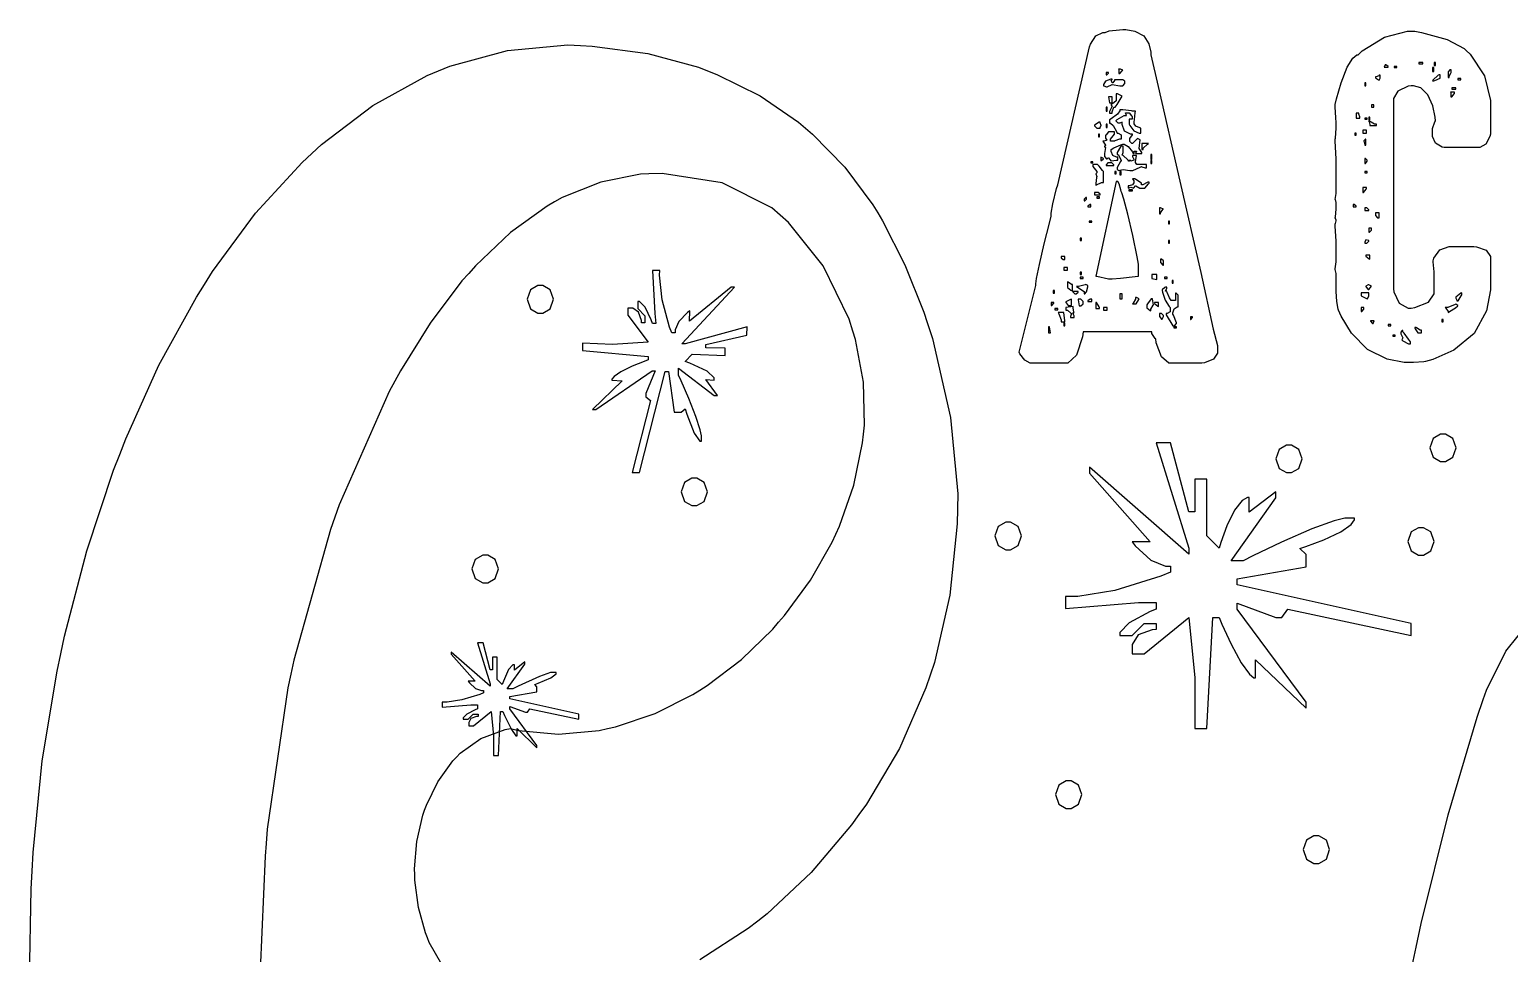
# Model space of a CAD drawing. Extents: x 82 to 273, y 41 to 319.
# Drawn here: x 82.3 to 177.1, y 122.5 to 181.7 of the extents above; entities that cross this region are included whole.
import ezdxf

# ---------------------------------------------------------------- set-up
doc = ezdxf.new("R2010")
doc.units = 0
doc.header["$MEASUREMENT"] = 0

msp = doc.modelspace()

# ---------------------------------------------------------------- linework, layer by layer
at = {"color": 7}
for points in [[(152.33, 181.681), (152.525, 181.681), (153.115, 181.581), (153.677, 181.279), (154.015, 180.774), (154.128, 180.236), (154.128, 180.057), (154.598, 178.036), (156.001, 171.968), (157.333, 166.11), (158.131, 162.482), (158.397, 161.43), (158.397, 161.079), (158.397, 160.947), (158.155, 160.546), (157.576, 160.32), (157.409, 160.302), (155.435, 160.302), (155.277, 160.302), (154.807, 160.695), (154.481, 161.6), (154.446, 161.855), (154.402, 161.873), (154.2, 162.203), (154.2, 162.314), (149.79, 162.314), (149.746, 161.979), (149.365, 160.806), (148.81, 160.302), (148.626, 160.302), (146.509, 160.302), (146.397, 160.302), (146.062, 160.484), (145.749, 160.893), (145.697, 161.007), (146.756, 165.276), (146.756, 165.389), (146.815, 165.728), (146.997, 166.613), (147.306, 167.942), (147.632, 169.278), (147.744, 169.722), (147.744, 169.92), (147.848, 170.516), (148.095, 171.496), (148.167, 171.733), (150.213, 180.586), (150.265, 180.737), (150.614, 181.271), (151.054, 181.504), (151.201, 181.504), (151.201, 181.504), (151.46, 181.592), (152.135, 181.664), (152.33, 181.681)], [(171.061, 181.574), (171.476, 181.504), (173.126, 181.051), (174.21, 180.472), (174.342, 180.34), (174.607, 180.111), (175.515, 178.723), (175.896, 177.131), (175.896, 176.601), (175.896, 174.978), (175.868, 174.837), (175.607, 174.344), (175.215, 174.132), (175.084, 174.132), (172.931, 174.132), (172.807, 174.149), (172.376, 174.396), (172.192, 174.833), (172.192, 174.978), (172.192, 175.19), (172.192, 175.349), (172.34, 175.772), (172.368, 175.824), (172.35, 176.071), (172.209, 176.804), (171.895, 177.509), (171.429, 177.939), (170.968, 178.083), (170.815, 178.083), (170.62, 178.048), (169.959, 177.734), (169.686, 177.254), (169.686, 177.094), (169.686, 165.064), (169.712, 164.862), (170.039, 164.144), (170.62, 163.829), (170.815, 163.829), (171.061, 163.865), (171.926, 164.206), (172.296, 164.744), (172.296, 164.924), (172.296, 166.158), (172.296, 166.158), (172.234, 166.794), (172.226, 166.864), (172.26, 167.024), (172.645, 167.561), (173.257, 167.782), (173.46, 167.782), (174.837, 167.782), (175.014, 167.764), (175.631, 167.539), (175.896, 167.138), (175.896, 167.004), (175.896, 165.453), (175.896, 165.002), (175.636, 163.648), (174.858, 162.203), (173.559, 161.123), (172.204, 160.528), (171.733, 160.408), (171.635, 160.391), (170.966, 160.338), (170.744, 160.338), (170.379, 160.338), (169.284, 160.55), (168.027, 161.181), (166.984, 162.228), (166.322, 163.306), (166.158, 163.689), (166.131, 163.761), (166.048, 164.25), (166.018, 164.888), (166.018, 165.1), (166.018, 165.946), (166.018, 166.044), (165.954, 166.309), (165.946, 166.335), (166.018, 166.794), (166.018, 167.746), (166.018, 168.117), (165.954, 169.087), (165.946, 169.227), (165.964, 169.255), (166.018, 169.42), (166.018, 169.474), (165.946, 169.616), (165.964, 169.688), (166.018, 170.163), (166.018, 170.321), (166.018, 170.532), (166.018, 170.594), (165.964, 170.78), (165.946, 170.78), (166.018, 171.167), (166.018, 172.967), (166.018, 173.392), (165.954, 174.52), (165.946, 174.661), (165.964, 174.731), (166.018, 175.367), (166.018, 175.577), (166.018, 175.694), (165.994, 176.046), (165.954, 176.716), (165.946, 176.882), (166.033, 177.232), (166.336, 178.271), (166.714, 179.263), (167.077, 179.859), (167.341, 180.057), (167.429, 180.057), (167.684, 180.314), (169.113, 181.201), (170.574, 181.574), (171.061, 181.574)], [(169.157, 179.423), (169.087, 179.281), (169.333, 179.281), (169.333, 179.317), (169.201, 179.423), (169.157, 179.423)], [(169.722, 179.247), (169.898, 179.247), (169.898, 179.317), (169.722, 179.317), (169.722, 179.247)], [(171.31, 179.494), (171.556, 179.494), (171.556, 179.564), (171.31, 179.564), (171.31, 179.494)], [(172.192, 178.999), (172.262, 178.999), (172.262, 179.247), (172.192, 179.247), (172.192, 178.999)], [(172.296, 179.388), (172.368, 179.388), (172.368, 179.564), (172.296, 179.564), (172.296, 179.388)], [(151.095, 178.083), (151.121, 178.074), (151.287, 178.012), (151.342, 178.012), (151.658, 178.153), (152.153, 178.083), (152.294, 178.083), (152.338, 178.083), (152.47, 178.215), (152.47, 178.259), (152.47, 178.329), (152.47, 178.365), (152.338, 178.47), (152.294, 178.47), (151.801, 178.47), (151.801, 178.417), (151.693, 178.259), (151.658, 178.259), (151.588, 178.435), (151.605, 178.435), (151.658, 178.489), (151.658, 178.506), (151.561, 178.497), (151.232, 178.373), (151.095, 178.156), (151.095, 178.083)], [(151.271, 178.929), (151.271, 178.788), (151.306, 178.788), (151.412, 178.894), (151.412, 178.929), (151.271, 178.929)], [(152.083, 179.175), (152.083, 178.858), (152.144, 178.858), (152.302, 179.036), (152.33, 179.071), (152.188, 179.141), (152.083, 179.141), (152.083, 179.175)], [(168.522, 178.646), (168.522, 178.594), (168.724, 178.453), (168.768, 178.435), (168.84, 178.576), (168.84, 178.752), (168.768, 178.752), (168.742, 178.726), (168.577, 178.646), (168.522, 178.646)], [(172.192, 178.399), (172.262, 178.399), (172.332, 178.417), (172.685, 178.563), (172.685, 178.612), (172.685, 178.788), (172.615, 178.788), (172.552, 178.762), (172.2, 178.435), (172.192, 178.399)], [(173.178, 178.929), (173.178, 178.612), (173.25, 178.612), (173.25, 178.691), (173.363, 178.894), (173.39, 178.929), (173.39, 179.105), (173.32, 179.105), (173.302, 179.097), (173.178, 178.971), (173.178, 178.929)], [(173.813, 178.47), (173.99, 178.47), (173.99, 178.542), (173.813, 178.542), (173.813, 178.47)], [(151.412, 177.377), (151.482, 176.988), (151.658, 176.988), (151.658, 177.377), (151.412, 177.377)], [(151.907, 177.553), (151.907, 177.165), (151.907, 177.104), (151.667, 176.918), (151.588, 176.918), (151.588, 176.848), (151.588, 176.831), (151.641, 176.778), (151.658, 176.778), (151.632, 176.725), (151.482, 176.421), (151.482, 176.319), (151.658, 176.319), (151.658, 176.416), (151.765, 176.706), (151.801, 176.706), (151.842, 176.706), (151.967, 176.888), (152.222, 177.297), (152.294, 177.411), (152.258, 177.439), (151.994, 177.553), (151.907, 177.553)], [(167.852, 178.083), (167.922, 178.083), (167.922, 178.259), (167.852, 178.259), (167.852, 178.083)], [(173.354, 177.694), (173.354, 177.377), (173.416, 177.377), (173.575, 177.553), (173.603, 177.588), (173.603, 177.66), (173.354, 177.66), (173.354, 177.694)], [(173.426, 177.87), (173.673, 177.87), (173.673, 177.94), (173.426, 177.94), (173.426, 177.87)], [(152.153, 176.529), (152.153, 176.465), (151.989, 176.266), (151.597, 175.966), (151.482, 175.896), (151.482, 175.683), (151.543, 175.683), (151.729, 175.525), (151.933, 175.154), (151.977, 175.048), (152.038, 175.048), (152.224, 174.943), (152.224, 174.908), (152.224, 174.661), (152.117, 174.661), (151.835, 174.546), (151.801, 174.519), (151.554, 174.519), (151.554, 174.661), (151.801, 174.978), (151.801, 175.118), (151.482, 175.118), (151.42, 175.118), (151.262, 174.943), (151.235, 174.908), (151.235, 174.731), (151.306, 174.589), (151.28, 174.573), (151.114, 174.519), (151.059, 174.519), (151.235, 174.272), (151.235, 174.256), (151.182, 174.202), (151.165, 174.202), (151.165, 174.185), (151.217, 174.132), (151.235, 174.132), (151.165, 173.743), (151.165, 173.567), (151.173, 173.541), (151.299, 173.39), (151.342, 173.39), (151.342, 173.408), (151.394, 173.46), (151.412, 173.46), (151.588, 173.25), (151.614, 173.259), (151.912, 173.32), (152.011, 173.32), (152.011, 173.496), (151.932, 173.496), (151.694, 173.607), (151.588, 173.868), (151.588, 173.955), (151.588, 173.994), (151.773, 174.11), (152.206, 174.298), (152.33, 174.342), (152.419, 174.342), (152.691, 174.19), (152.955, 173.841), (152.999, 173.743), (153.07, 173.743), (153.07, 173.883), (153.212, 173.883), (153.142, 173.743), (153.565, 173.743), (153.565, 173.813), (153.388, 174.06), (153.458, 174.625), (153.282, 174.695), (152.965, 174.378), (152.921, 174.378), (152.789, 174.511), (152.789, 174.555), (152.789, 174.695), (152.965, 174.942), (152.965, 174.978), (152.837, 174.978), (152.456, 175.168), (152.294, 175.607), (152.294, 175.754), (152.153, 175.683), (152.083, 175.683), (152.039, 175.683), (151.907, 175.816), (151.907, 175.86), (151.977, 175.913), (152.426, 176.177), (152.576, 176.177), (152.506, 176.353), (152.683, 176.353), (152.743, 176.353), (152.902, 176.15), (152.929, 176.106), (152.929, 175.93), (152.753, 175.93), (152.753, 175.613), (152.787, 175.525), (153.043, 175.198), (153.381, 175.048), (153.494, 175.048), (153.494, 175.367), (153.422, 175.384), (153.176, 175.486), (153.07, 175.635), (153.07, 175.683), (153.07, 175.744), (153.092, 175.926), (153.132, 176.345), (153.142, 176.459), (152.965, 176.459), (152.893, 176.477), (152.338, 176.529), (152.153, 176.529)], [(151.271, 176.459), (151.342, 176.459), (151.342, 176.706), (151.271, 176.706), (151.271, 176.459)], [(168.275, 176.706), (168.415, 176.706), (168.415, 176.848), (168.275, 176.848), (168.275, 176.706)], [(150.53, 175.507), (150.538, 175.481), (150.664, 175.367), (150.706, 175.367), (150.883, 175.367), (150.883, 175.402), (150.935, 175.507), (150.953, 175.507), (150.943, 175.534), (150.883, 175.7), (150.883, 175.754), (150.821, 175.737), (150.53, 175.565), (150.53, 175.507)], [(151.271, 175.401), (151.342, 175.401), (151.342, 175.613), (151.271, 175.613), (151.271, 175.401)], [(167.287, 176.319), (167.287, 176), (167.533, 176), (167.533, 176.072), (167.524, 176.098), (167.463, 176.264), (167.463, 176.319), (167.287, 176.319)], [(167.852, 175.93), (167.992, 175.93), (167.992, 176), (167.852, 176), (167.852, 175.93)], [(168.099, 175.896), (168.169, 175.896), (168.169, 176.072), (168.099, 176.072), (168.099, 175.896)], [(168.099, 175.86), (168.099, 175.79), (168.115, 175.763), (168.169, 175.598), (168.169, 175.543), (168.592, 175.543), (168.592, 175.613), (168.468, 175.613), (168.143, 175.816), (168.099, 175.86)], [(150.777, 174.801), (150.848, 174.801), (150.848, 174.978), (150.777, 174.978), (150.777, 174.801)], [(167.217, 174.908), (167.287, 174.908), (167.287, 175.048), (167.217, 175.048), (167.217, 174.908)], [(167.71, 175.048), (167.958, 175.048), (167.958, 175.224), (167.71, 175.224), (167.71, 175.048)], [(167.782, 174.519), (167.798, 174.493), (167.852, 174.327), (167.852, 174.272), (167.922, 174.272), (167.922, 174.661), (167.886, 174.661), (167.782, 174.555), (167.782, 174.519)], [(151.977, 173.673), (152.038, 173.673), (152.206, 173.346), (152.224, 173.284), (152.18, 173.223), (151.977, 172.847), (151.977, 172.721), (151.994, 172.721), (152.047, 172.667), (152.047, 172.649), (152.364, 172.721), (152.789, 172.649), (152.973, 172.649), (153.44, 172.853), (153.529, 172.897), (153.555, 172.879), (153.774, 172.825), (153.847, 172.825), (153.847, 173.038), (153.282, 173.038), (153.246, 173.038), (153.142, 173.17), (153.142, 173.214), (153.212, 173.603), (152.965, 173.603), (152.965, 173.531), (152.981, 173.505), (153.035, 173.367), (153.035, 173.32), (152.859, 173.25), (152.859, 173.268), (152.805, 173.32), (152.789, 173.32), (152.789, 173.303), (152.735, 173.25), (152.717, 173.25), (152.691, 173.303), (152.338, 173.629), (152.294, 173.637), (152.364, 173.813), (152.364, 174.202), (152.224, 174.202), (152.188, 174.176), (151.977, 173.8), (151.977, 173.673)], [(153.565, 174.378), (153.565, 173.99), (153.635, 173.99), (153.635, 174.088), (153.925, 174.344), (153.988, 174.378), (153.565, 174.378)], [(154.128, 173.354), (154.2, 173.354), (154.2, 173.673), (154.128, 173.673), (154.128, 173.354)], [(150.283, 173.144), (150.424, 173.144), (150.424, 173.214), (150.283, 173.214), (150.283, 173.144)], [(150.424, 173.038), (150.424, 172.897), (150.672, 172.579), (150.672, 172.508), (150.672, 172.492), (150.618, 172.438), (150.6, 172.438), (150.672, 172.262), (150.654, 172.209), (150.6, 171.825), (150.6, 171.697), (150.644, 171.724), (150.982, 171.873), (151.095, 171.873), (151.095, 172.579), (151.041, 172.659), (150.829, 172.928), (150.711, 173.038), (150.672, 173.038), (150.424, 173.038)], [(150.919, 173.496), (150.919, 173.284), (150.963, 173.284), (151.095, 173.392), (151.095, 173.426), (150.919, 173.496)], [(151.271, 172.967), (151.765, 172.967), (151.765, 173.011), (151.632, 173.144), (151.588, 173.144), (151.412, 173.144), (151.384, 173.135), (151.271, 173.01), (151.271, 172.967)], [(154.128, 173.108), (154.2, 173.108), (154.2, 173.284), (154.128, 173.284), (154.128, 173.108)], [(167.852, 173.426), (167.852, 173.108), (167.886, 173.108), (167.992, 173.24), (167.992, 173.284), (167.999, 173.306), (167.888, 173.426), (167.852, 173.426)], [(151.907, 171.943), (150.6, 165.876), (150.672, 165.876), (151.412, 165.699), (151.482, 165.699), (151.658, 165.699), (152.192, 165.749), (153.122, 165.85), (153.352, 165.876), (153.352, 166.652), (153.263, 167.108), (152.981, 168.472), (152.669, 169.854), (152.414, 170.801), (152.276, 171.213), (152.224, 171.31), (152.206, 171.415), (152.114, 171.786), (152.01, 171.943), (151.977, 171.943), (151.907, 171.943)], [(151.835, 172.438), (151.907, 172.438), (151.907, 172.579), (151.835, 172.579), (151.835, 172.438)], [(152.153, 172.368), (152.224, 172.368), (152.224, 172.579), (152.153, 172.579), (152.153, 172.368)], [(152.965, 172.12), (153.035, 171.979), (153.035, 171.909), (153.035, 171.862), (152.951, 171.72), (152.749, 171.662), (152.683, 171.662), (152.683, 171.52), (152.859, 171.59), (153.035, 171.52), (153.043, 171.548), (153.143, 171.662), (153.176, 171.662), (153.422, 171.52), (153.671, 171.52), (153.759, 171.52), (153.988, 171.786), (154.023, 171.839), (154.023, 171.909), (153.952, 171.909), (153.907, 171.883), (153.622, 171.733), (153.529, 171.733), (153.529, 171.83), (153.176, 172.075), (153.106, 172.12), (152.965, 172.12)], [(167.852, 172.508), (167.992, 172.508), (167.992, 172.579), (167.852, 172.579), (167.852, 172.508)], [(149.86, 170.78), (149.86, 170.708), (149.895, 170.708), (150.001, 170.816), (150.001, 170.851), (150.001, 170.921), (149.965, 170.921), (149.86, 170.816), (149.86, 170.78)], [(150.53, 171.238), (150.53, 171.097), (150.883, 171.097), (150.883, 171.133), (150.75, 171.238), (150.706, 171.238), (150.53, 171.238)], [(150.672, 170.885), (150.848, 170.885), (150.848, 170.957), (150.672, 170.957), (150.672, 170.885)], [(152.717, 171.344), (152.965, 171.344), (152.965, 171.414), (152.717, 171.414), (152.717, 171.344)], [(167.71, 171.556), (167.71, 171.238), (167.772, 171.238), (167.93, 171.442), (167.958, 171.486), (167.958, 171.556), (167.71, 171.556)], [(150.107, 170.321), (150.283, 170.321), (150.283, 170.462), (150.239, 170.462), (150.107, 170.357), (150.107, 170.321)], [(154.693, 170.251), (154.693, 169.863), (154.763, 169.863), (154.763, 169.943), (154.912, 170.145), (154.94, 170.179), (154.763, 170.251), (154.693, 170.251)], [(167.11, 170.462), (167.11, 170.321), (167.287, 170.321), (167.287, 170.357), (167.155, 170.462), (167.11, 170.462)], [(167.852, 170.251), (167.852, 170.075), (168.099, 170.075), (168.099, 170.119), (167.966, 170.251), (167.922, 170.251), (167.852, 170.251)], [(168.522, 169.933), (168.522, 169.792), (168.53, 169.766), (168.655, 169.616), (168.698, 169.616), (168.768, 169.616), (168.768, 169.933), (168.522, 169.933)], [(150.177, 169.333), (150.354, 169.333), (150.354, 169.404), (150.177, 169.404), (150.177, 169.333)], [(155.258, 169.227), (155.328, 169.227), (155.328, 169.404), (155.258, 169.404), (155.258, 169.227)], [(168.099, 168.945), (168.099, 168.698), (168.143, 168.698), (168.275, 168.83), (168.275, 168.874), (168.275, 168.945), (168.099, 168.945)], [(149.614, 168.169), (149.684, 168.169), (149.684, 168.311), (149.614, 168.311), (149.614, 168.169)], [(155.258, 167.992), (155.328, 167.992), (155.328, 168.169), (155.258, 168.169), (155.258, 167.992)], [(167.922, 168.205), (167.852, 168.063), (167.852, 167.992), (167.922, 167.992), (167.966, 167.992), (168.099, 168.125), (168.099, 168.169), (167.922, 168.205)], [(148.379, 167.146), (148.379, 167.076), (148.387, 167.05), (148.512, 166.934), (148.555, 166.934), (148.626, 166.934), (148.626, 167.146), (148.379, 167.146)], [(154.763, 166.97), (154.763, 166.758), (154.772, 166.732), (154.897, 166.581), (154.94, 166.581), (154.94, 166.828), (154.94, 166.864), (154.807, 166.97), (154.763, 166.97)], [(167.922, 167.217), (167.922, 167.156), (168.125, 166.988), (168.169, 166.97), (168.169, 167.217), (167.922, 167.217)], [(122.414, 162.843), (122.202, 162.843), (122.122, 163.073), (121.725, 163.893), (121.368, 164.254), (121.249, 164.254), (121.249, 163.795), (121.708, 163.336), (121.708, 162.877), (121.496, 162.877), (121.486, 163.027), (121.306, 163.566), (120.931, 163.821), (120.826, 163.829), (120.614, 163.829), (120.614, 163.372), (121.921, 161.642), (119.628, 161.502), (117.722, 161.572), (117.722, 161.113), (121.921, 160.726), (121.921, 160.514), (121.663, 160.416), (120.901, 160.098), (120.173, 159.743), (119.736, 159.449), (119.592, 159.27), (119.592, 159.209), (120.261, 159.173), (118.357, 157.339), (118.569, 157.339), (122.167, 159.808), (122.378, 159.808), (121.779, 158.361), (121.779, 158.151), (122.061, 157.904), (120.897, 153.282), (121.356, 153.282), (123.013, 159.772), (123.226, 159.772), (123.578, 157.163), (124.037, 157.163), (124.284, 157.375), (124.389, 157.032), (124.865, 155.818), (125.222, 155.292), (125.342, 155.292), (125.342, 155.505), (125.342, 155.637), (125.254, 156.034), (124.984, 156.881), (124.524, 158.044), (124.032, 159.159), (123.861, 159.526), (123.861, 159.985), (126.154, 158.221), (126.365, 158.221), (125.625, 159.243), (126.154, 159.209), (126.154, 159.352), (125.694, 159.782), (124.601, 160.303), (124.284, 160.408), (124.743, 160.867), (126.86, 160.796), (126.86, 161.255), (125.625, 161.29), (125.625, 161.502), (128.235, 162.101), (128.271, 162.631), (124.284, 161.536), (124.072, 161.536), (127.459, 165.17), (127.247, 165.17), (124.567, 162.983), (124.601, 163.653), (124.441, 163.548), (123.886, 162.975), (123.649, 162.425), (123.649, 162.242), (123.436, 162.242), (123.294, 162.613), (122.823, 164.356), (122.651, 165.938), (122.66, 166.229), (122.202, 166.229), (122.344, 163.477), (122.414, 162.843)], [(148.555, 166.265), (148.802, 166.265), (148.802, 166.441), (148.555, 166.441), (148.555, 166.265)], [(149.614, 165.982), (149.684, 165.982), (149.684, 166.122), (149.614, 166.122), (149.614, 165.982)], [(154.2, 165.982), (154.2, 165.735), (154.517, 165.665), (154.517, 165.982), (154.2, 165.982)], [(115.006, 163.513), (115.164, 163.513), (115.639, 163.788), (115.852, 164.394), (115.639, 165.001), (115.164, 165.276), (115.006, 165.276), (114.846, 165.276), (114.37, 165.001), (114.158, 164.394), (114.37, 163.788), (114.846, 163.513), (115.006, 163.513)], [(148.802, 165.523), (148.802, 165.206), (148.802, 165.146), (149.005, 164.977), (149.049, 164.96), (149.119, 164.96), (149.119, 165.347), (149.039, 165.347), (148.836, 165.497), (148.802, 165.523)], [(149.365, 165.206), (149.86, 164.888), (149.86, 164.747), (149.897, 164.747), (150.009, 164.88), (150.097, 165.188), (150.107, 165.276), (149.967, 165.347), (149.931, 165.32), (149.506, 165.206), (149.365, 165.206)], [(149.614, 165.735), (149.79, 165.735), (149.79, 165.806), (149.614, 165.806), (149.614, 165.735)], [(154.869, 164.96), (154.886, 164.845), (155.05, 164.334), (155.301, 163.927), (155.363, 163.865), (155.363, 163.619), (155.363, 163.584), (155.177, 163.477), (155.116, 163.477), (155.116, 163.406), (155.539, 162.701), (155.611, 162.701), (155.655, 162.701), (155.787, 162.833), (155.787, 162.877), (155.787, 162.877), (155.583, 163.382), (155.539, 163.442), (155.539, 163.53), (155.622, 163.791), (155.824, 163.901), (155.892, 163.901), (155.892, 164.607), (155.892, 164.651), (155.76, 164.783), (155.715, 164.783), (155.715, 164.324), (155.469, 164.324), (155.436, 164.324), (155.337, 164.478), (155.186, 164.827), (155.152, 164.924), (155.082, 164.924), (155.152, 165.1), (155.152, 165.17), (155.082, 165.17), (155.038, 165.154), (154.869, 165.009), (154.869, 164.96)], [(155.01, 165.735), (155.186, 165.735), (155.186, 165.806), (155.01, 165.806), (155.01, 165.735)], [(155.505, 165.417), (155.575, 165.417), (155.575, 165.593), (155.505, 165.593), (155.505, 165.417)], [(167.922, 165.206), (167.93, 165.18), (168.056, 165.03), (168.099, 165.03), (168.275, 165.24), (168.099, 165.312), (168.071, 165.322), (167.922, 165.235), (167.922, 165.206)], [(147.744, 164.182), (147.744, 164.006), (147.788, 164.006), (147.92, 164.138), (147.92, 164.182), (147.744, 164.182)], [(147.884, 164.783), (147.954, 164.783), (147.954, 164.96), (147.884, 164.96), (147.884, 164.783)], [(148.696, 164.182), (148.704, 164.156), (148.83, 164.006), (148.872, 164.006), (149.049, 164.006), (149.049, 164.394), (148.995, 164.386), (148.696, 164.233), (148.696, 164.182)], [(149.119, 164.888), (149.127, 164.862), (149.253, 164.747), (149.295, 164.747), (149.339, 164.747), (149.472, 164.853), (149.472, 164.888), (149.119, 164.888)], [(149.472, 164.358), (149.542, 163.971), (149.614, 163.971), (149.658, 163.971), (149.79, 164.104), (149.79, 164.148), (149.79, 164.218), (149.79, 164.262), (149.658, 164.394), (149.614, 164.394), (149.472, 164.394), (149.472, 164.358)], [(150.107, 164.254), (150.354, 164.254), (150.354, 164.394), (150.283, 164.394), (150.239, 164.394), (150.107, 164.29), (150.107, 164.254)], [(150.6, 164.182), (150.6, 163.795), (150.848, 163.795), (150.848, 163.865), (150.83, 163.919), (150.657, 164.182), (150.6, 164.182)], [(152.153, 164.43), (152.294, 164.43), (152.294, 164.747), (152.153, 164.747), (152.153, 164.43)], [(153.142, 164.501), (153.142, 164.404), (152.991, 164.148), (152.965, 164.112), (153.142, 164.112), (153.202, 164.112), (153.361, 164.378), (153.388, 164.43), (153.212, 164.501), (153.142, 164.501)], [(153.881, 164.042), (153.881, 163.901), (153.881, 163.839), (154.084, 163.671), (154.128, 163.653), (154.128, 163.751), (154.278, 164.007), (154.304, 164.042), (154.234, 164.43), (154.146, 164.43), (153.916, 164.104), (153.881, 164.042)], [(154.376, 164.182), (154.376, 164.122), (154.579, 163.963), (154.623, 163.935), (154.623, 164.182), (154.376, 164.182)], [(167.605, 164.817), (167.605, 164.677), (167.605, 164.616), (167.957, 164.448), (168.028, 164.43), (168.099, 164.607), (168.099, 164.817), (167.605, 164.817)], [(173.002, 163.865), (173.028, 163.831), (173.178, 163.62), (173.178, 163.548), (173.284, 163.61), (173.655, 163.843), (173.813, 163.966), (173.813, 164.006), (173.673, 164.078), (173.637, 164.051), (173.16, 163.865), (173.002, 163.865)], [(173.673, 164.501), (173.689, 164.475), (173.743, 164.335), (173.743, 164.288), (173.822, 164.288), (174.024, 164.616), (174.06, 164.677), (174.06, 164.817), (173.998, 164.791), (173.681, 164.528), (173.673, 164.501)], [(147.99, 163.725), (148.167, 163.725), (148.167, 163.795), (147.99, 163.795), (147.99, 163.725)], [(148.203, 163.548), (148.229, 163.47), (148.379, 163.079), (148.379, 162.947), (148.626, 162.947), (148.626, 163.019), (148.555, 163.548), (148.203, 163.548)], [(148.696, 163.865), (148.696, 163.689), (148.784, 163.689), (149.013, 163.513), (149.049, 163.477), (148.978, 163.3), (148.978, 163.23), (149.225, 163.23), (149.225, 163.336), (149.207, 163.364), (149.155, 163.503), (149.155, 163.548), (149.225, 163.548), (149.207, 163.575), (149.155, 163.846), (149.155, 163.935), (148.696, 163.865)], [(151.095, 163.689), (151.342, 163.689), (151.342, 163.865), (151.095, 163.865), (151.095, 163.689)], [(154.693, 163.477), (154.693, 163.3), (154.701, 163.274), (154.827, 163.124), (154.869, 163.124), (154.94, 163.3), (154.94, 163.344), (154.807, 163.477), (154.763, 163.477), (154.693, 163.477)], [(156.669, 163.266), (156.669, 163.09), (156.704, 163.09), (156.81, 163.222), (156.81, 163.266), (156.669, 163.266)], [(167.605, 163.865), (167.605, 163.619), (167.65, 163.619), (167.782, 163.751), (167.782, 163.795), (167.782, 163.865), (167.605, 163.865)], [(147.567, 162.631), (147.567, 162.242), (147.708, 162.242), (147.638, 162.631), (147.567, 162.631)], [(148.555, 162.701), (148.626, 162.701), (148.626, 162.877), (148.555, 162.877), (148.555, 162.701)], [(155.611, 162.56), (155.787, 162.56), (155.787, 162.631), (155.611, 162.631), (155.611, 162.56)], [(168.205, 163.019), (168.213, 162.993), (168.338, 162.843), (168.381, 162.843), (168.451, 163.019), (168.205, 163.019)], [(169.333, 162.701), (169.51, 162.701), (169.51, 162.771), (169.333, 162.771), (169.333, 162.701)], [(170.145, 162.242), (170.145, 162.172), (170.285, 161.925), (170.215, 161.785), (170.285, 161.74), (170.656, 161.536), (170.78, 161.536), (170.78, 161.608), (170.78, 161.667), (170.652, 161.842), (170.364, 162.217), (170.285, 162.314), (170.285, 162.384), (170.25, 162.384), (170.145, 162.278), (170.145, 162.242)], [(171.061, 162.56), (171.079, 162.508), (171.252, 162.242), (171.31, 162.242), (171.486, 162.242), (171.486, 162.418), (171.398, 162.418), (171.167, 162.568), (171.133, 162.595), (171.061, 162.595), (171.061, 162.56)], [(172.791, 162.947), (172.861, 162.947), (172.861, 163.09), (172.791, 163.09), (172.791, 162.947)], [(169.65, 162.031), (169.792, 162.031), (169.792, 162.101), (169.65, 162.101), (169.65, 162.031)], [(172.861, 153.988), (173.02, 153.988), (173.495, 154.263), (173.707, 154.869), (173.495, 155.476), (173.02, 155.751), (172.861, 155.751), (172.701, 155.751), (172.226, 155.476), (172.014, 154.869), (172.226, 154.263), (172.701, 153.988), (172.861, 153.988)], [(154.481, 144.921), (154.481, 144.533), (154.092, 144.384), (152.735, 143.661), (152.153, 143.044), (152.153, 142.839), (152.929, 142.839), (153.705, 143.617), (154.481, 143.617), (154.481, 143.228), (154.225, 143.211), (153.32, 142.885), (152.929, 142.269), (152.929, 142.063), (152.929, 141.676), (153.705, 141.676), (156.563, 144.004), (156.95, 140.123), (156.95, 136.878), (157.728, 136.878), (158.115, 144.004), (158.503, 144.004), (158.689, 143.574), (159.283, 142.296), (159.931, 141.085), (160.447, 140.363), (160.734, 140.123), (160.831, 140.123), (160.831, 141.288), (164.078, 138.183), (164.078, 138.571), (159.668, 144.533), (159.668, 144.921), (162.137, 144.004), (162.524, 144.004), (162.913, 144.533), (170.815, 142.839), (170.815, 143.617), (159.668, 146.086), (159.668, 146.473), (164.078, 147.249), (164.078, 148.026), (163.689, 148.413), (164.073, 148.542), (165.216, 148.976), (166.307, 149.49), (166.962, 149.953), (167.181, 150.254), (167.181, 150.354), (166.794, 150.354), (166.565, 150.354), (165.879, 150.183), (164.455, 149.672), (162.516, 148.821), (160.666, 147.941), (160.055, 147.638), (159.279, 147.638), (162.137, 151.658), (162.137, 152.047), (160.444, 150.742), (160.444, 151.694), (160.328, 151.694), (159.98, 151.491), (159.5, 150.879), (159.004, 149.865), (158.613, 148.807), (158.503, 148.449), (157.728, 149.225), (157.728, 152.859), (156.95, 152.859), (156.95, 150.777), (156.563, 150.777), (155.399, 155.186), (154.481, 155.186), (156.563, 148.449), (156.563, 148.06), (150.213, 153.635), (150.213, 153.246), (154.094, 148.836), (152.929, 148.836), (153.122, 148.582), (154.124, 147.677), (155.079, 147.285), (155.399, 147.285), (155.399, 146.896), (154.772, 146.641), (151.831, 145.737), (149.453, 145.344), (148.66, 145.344), (148.66, 144.569), (153.352, 144.956), (154.481, 144.956), (154.481, 144.921)], [(162.983, 153.282), (163.142, 153.282), (163.617, 153.557), (163.829, 154.164), (163.617, 154.77), (163.142, 155.046), (162.983, 155.046), (162.824, 155.046), (162.348, 154.77), (162.136, 154.164), (162.348, 153.557), (162.824, 153.282), (162.983, 153.282)], [(124.883, 151.165), (125.042, 151.165), (125.517, 151.441), (125.729, 152.047), (125.517, 152.654), (125.042, 152.929), (124.883, 152.929), (124.724, 152.929), (124.248, 152.654), (124.036, 152.047), (124.248, 151.441), (124.724, 151.165), (124.883, 151.165)], [(144.992, 148.343), (145.15, 148.343), (145.626, 148.619), (145.838, 149.225), (145.626, 149.831), (145.15, 150.107), (144.992, 150.107), (144.832, 150.107), (144.356, 149.831), (144.144, 149.225), (144.356, 148.619), (144.832, 148.343), (144.992, 148.343)], [(171.45, 147.99), (171.608, 147.99), (172.084, 148.266), (172.296, 148.872), (172.084, 149.479), (171.608, 149.754), (171.45, 149.754), (171.29, 149.754), (170.815, 149.479), (170.603, 148.872), (170.815, 148.266), (171.29, 147.99), (171.45, 147.99)], [(111.478, 146.226), (111.636, 146.226), (112.112, 146.502), (112.324, 147.108), (112.112, 147.715), (111.636, 147.99), (111.478, 147.99), (111.318, 147.99), (110.842, 147.715), (110.63, 147.108), (110.842, 146.502), (111.318, 146.226), (111.478, 146.226)], [(110.985, 138.289), (110.985, 138.148), (110.834, 138.086), (110.3, 137.8), (110.067, 137.559), (110.067, 137.477), (110.383, 137.477), (110.702, 137.796), (111.019, 137.796), (111.019, 137.654), (110.913, 137.645), (110.56, 137.517), (110.419, 137.276), (110.419, 137.195), (110.419, 137.054), (110.736, 137.054), (111.867, 137.972), (112.007, 136.419), (112.007, 135.15), (112.324, 135.15), (112.466, 137.972), (112.606, 137.972), (112.721, 137.717), (113.17, 136.812), (113.435, 136.419), (113.524, 136.419), (113.524, 136.878), (114.793, 135.643), (114.793, 135.783), (113.065, 138.148), (113.065, 138.289), (114.053, 137.936), (114.194, 137.936), (114.336, 138.148), (117.475, 137.477), (117.475, 137.796), (113.065, 138.782), (113.065, 138.924), (114.793, 139.241), (114.793, 139.56), (114.653, 139.7), (114.881, 139.78), (115.684, 140.129), (116.028, 140.389), (116.028, 140.476), (115.888, 140.476), (115.656, 140.476), (114.961, 140.211), (113.594, 139.594), (113.242, 139.417), (112.889, 139.417), (114.017, 141.005), (114.017, 141.147), (113.348, 140.618), (113.348, 140.971), (113.253, 140.971), (112.971, 140.654), (112.642, 139.912), (112.572, 139.7), (112.254, 140.017), (112.254, 141.464), (111.937, 141.464), (111.937, 140.652), (111.795, 140.652), (111.337, 142.382), (110.985, 142.382), (111.795, 139.736), (111.795, 139.594), (109.291, 141.781), (109.291, 141.64), (110.842, 139.912), (110.383, 139.912), (110.462, 139.806), (110.865, 139.453), (111.245, 139.311), (111.372, 139.311), (111.372, 139.171), (111.124, 139.066), (109.969, 138.713), (109.036, 138.571), (108.726, 138.571), (108.726, 138.253), (110.56, 138.395), (110.985, 138.395), (110.985, 138.289)], [(148.872, 131.763), (149.031, 131.763), (149.506, 132.038), (149.718, 132.644), (149.506, 133.251), (149.031, 133.526), (148.872, 133.526), (148.712, 133.526), (148.237, 133.251), (148.025, 132.644), (148.237, 132.038), (148.712, 131.763), (148.872, 131.763)], [(164.747, 128.235), (164.906, 128.235), (165.381, 128.51), (165.593, 129.117), (165.381, 129.723), (164.906, 129.999), (164.747, 129.999), (164.587, 129.999), (164.112, 129.723), (163.9, 129.117), (164.112, 128.51), (164.587, 128.235), (164.747, 128.235)]]:
    msp.add_lwpolyline(points, close=True, dxfattribs=at)
for points in [[(82.2798, 120.782), (82.3722, 126.605), (82.4438, 127.742), (82.5045, 128.932), (83.0957, 134.802), (84.0398, 140.547), (84.2779, 141.676), (84.5249, 142.805), (85.9536, 148.261), (87.6653, 153.45), (88.054, 154.446), (88.441, 155.444), (90.5715, 160.161), (92.9651, 164.527), (93.4861, 165.347), (94.0058, 166.168), (96.7659, 169.916), (99.7384, 173.17), (100.365, 173.743), (100.991, 174.326), (104.276, 176.813), (107.756, 178.736), (108.479, 179.035), (109.201, 179.335), (112.91, 180.35), (116.778, 180.694), (117.581, 180.658), (118.339, 180.624), (121.906, 180.151), (125.138, 179.273), (125.729, 179.035), (126.329, 178.806), (129.095, 177.425), (131.559, 175.745), (132.009, 175.367), (132.459, 174.987), (134.519, 172.863), (136.313, 170.454), (136.631, 169.933), (136.948, 169.413), (138.376, 166.609), (139.594, 163.558), (139.806, 162.913), (140.141, 161.873), (141.305, 156.815), (141.763, 151.915), (141.746, 150.953), (141.728, 150.001), (141.261, 145.428), (140.264, 141.121), (139.983, 140.299), (139.708, 139.48), (138.023, 135.599), (135.916, 132.035), (135.431, 131.374), (134.946, 130.704), (132.357, 127.661), (129.54, 125.008), (128.94, 124.531), (128.339, 124.063), (125.24, 122.049)], [(108.694, 121.758), (107.896, 123.164), (107.774, 123.472), (107.649, 123.781), (107.196, 125.408), (106.97, 127.16), (106.962, 127.529), (106.952, 127.891), (107.094, 129.647), (107.482, 131.331), (107.597, 131.656), (107.712, 131.975), (108.447, 133.47), (109.413, 134.807), (109.644, 135.044), (109.872, 135.292), (111.199, 136.24), (112.757, 136.817), (113.101, 136.878), (113.612, 136.755), (116.178, 136.508), (118.78, 136.755), (119.309, 136.878), (119.829, 136.993), (122.366, 137.848), (124.777, 139.057), (125.236, 139.347), (125.703, 139.639), (127.904, 141.305), (129.91, 143.255), (130.281, 143.687), (130.66, 144.119), (132.326, 146.39), (133.711, 148.82), (133.949, 149.331), (134.186, 149.844), (135.108, 152.476), (135.66, 155.196), (135.713, 155.751), (135.774, 156.317), (135.722, 159.09), (135.21, 161.811), (135.044, 162.348), (134.796, 163.125), (133.138, 166.533), (130.917, 169.325), (130.387, 169.792), (129.848, 170.261), (126.673, 171.856), (122.827, 172.466), (121.955, 172.438), (121.434, 172.412), (118.886, 171.909), (116.409, 170.913), (115.923, 170.638), (115.438, 170.366), (113.091, 168.678), (110.851, 166.547), (110.419, 166.052), (109.987, 165.567), (107.95, 162.861), (106.054, 159.8), (105.693, 159.139), (105.33, 158.477), (102.128, 151.217), (101.847, 150.424), (101.564, 149.63), (99.2092, 141.252), (99.0244, 140.37), (98.83, 139.488), (97.5071, 130.431), (97.4369, 129.505), (97.3748, 128.694), (97.0499, 121.392)], [(170.807, 121.374), (171.133, 122.873), (171.458, 124.372), (173.178, 131.34), (175.04, 137.601), (175.437, 138.748), (175.639, 139.331), (176.892, 141.839), (178.46, 143.801)]]:
    msp.add_lwpolyline(points, dxfattribs=at)

doc.saveas('drawing.dxf')
